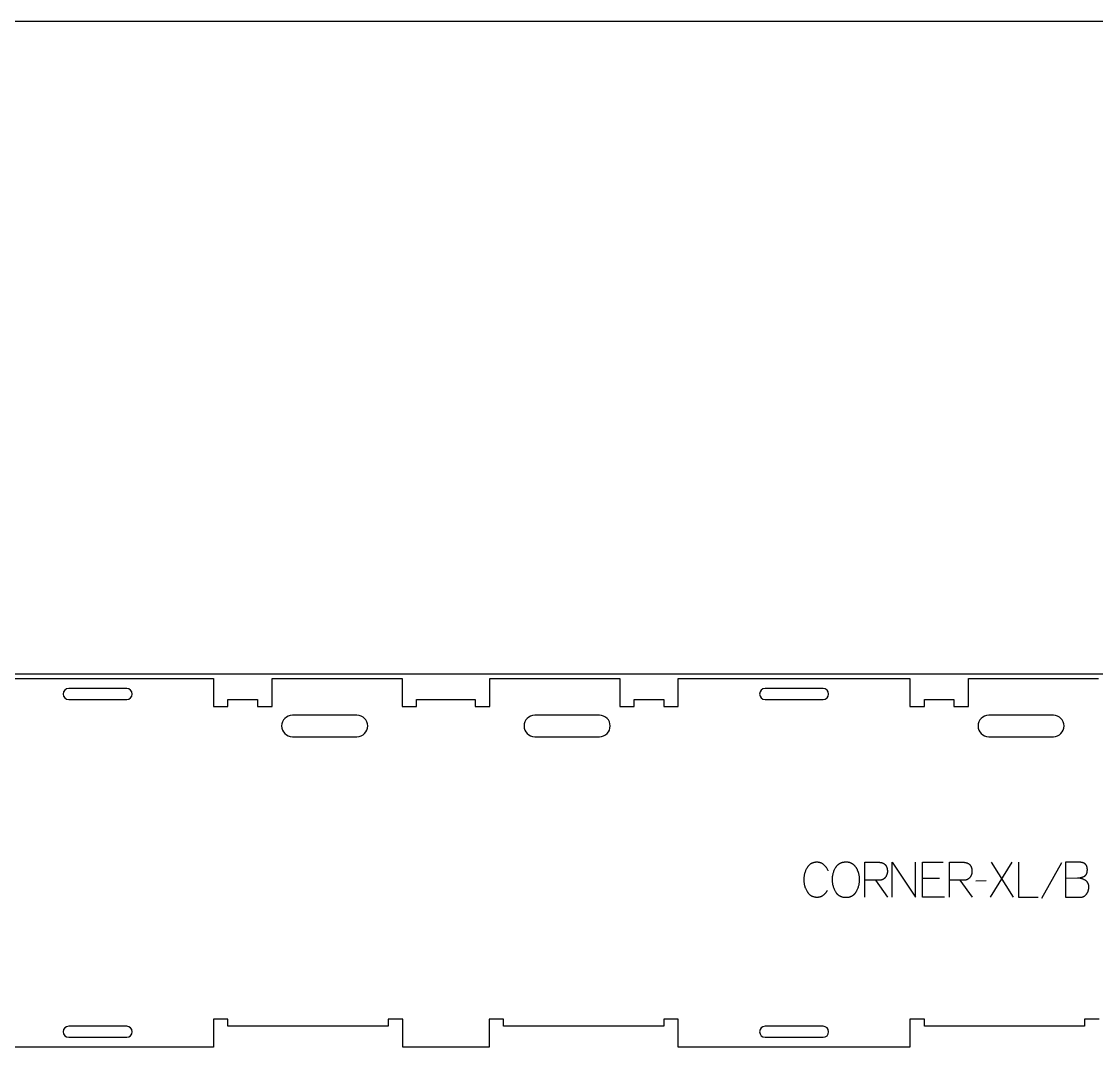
# Model space of a CAD drawing. Extents: x -31012 to -27828, y -17593 to -11999.
# Drawn here: x -30086 to -29159, y -12894 to -11999 of the extents above; entities that cross this region are included whole.
import ezdxf

# ---------------------------------------------------------------- set-up
doc = ezdxf.new("R2010")
doc.units = 0
for name, color, linetype in [('0_SHEET_SPRUCEPLY_2440X122', 1, 'CONTINUOUS'), ('1_ANYTOOL_1MMDEEP_LABELS_S', 2, 'CONTINUOUS'), ('3_ANYTOOL_CUTTHROUGH_INSID', 4, 'CONTINUOUS'), ('4_ANYTOOL_CUTTHROUGH_OUTSI', 5, 'CONTINUOUS'), ('DONOTCUT', 18, 'CONTINUOUS')]:
    doc.layers.add(name, color=color, linetype=linetype)

msp = doc.modelspace()

# ---------------------------------------------------------------- linework, layer by layer
at = {"layer": '0_SHEET_SPRUCEPLY_2440X122'}
msp.add_lwpolyline([(-30640.2, -12561.71), (-30640.2, -13781.71), (-28200.2, -13781.71), (-28200.2, -12561.71)], close=True, dxfattribs=at)
at = {"layer": '1_ANYTOOL_1MMDEEP_LABELS_S'}
for points in [[(-29390.66, -12731.14), (-29390.82, -12730.74), (-29390.99, -12730.34), (-29391.17, -12729.96), (-29391.36, -12729.58), (-29391.56, -12729.21), (-29391.77, -12728.86), (-29391.99, -12728.51), (-29392.22, -12728.17), (-29392.46, -12727.83), (-29392.71, -12727.51), (-29392.97, -12727.2), (-29393.24, -12726.89), (-29393.51, -12726.6), (-29393.8, -12726.31), (-29394.1, -12726.03), (-29394.41, -12725.76), (-29394.57, -12725.63), (-29394.73, -12725.5), (-29394.89, -12725.38), (-29395.05, -12725.26), (-29395.22, -12725.15), (-29395.39, -12725.04), (-29395.56, -12724.93), (-29395.73, -12724.83), (-29395.91, -12724.74), (-29396.08, -12724.64), (-29396.26, -12724.55), (-29396.44, -12724.47), (-29396.63, -12724.39), (-29396.81, -12724.31), (-29397, -12724.24), (-29397.19, -12724.17), (-29397.38, -12724.11), (-29397.58, -12724.05), (-29397.77, -12723.99), (-29397.97, -12723.94), (-29398.17, -12723.89), (-29398.37, -12723.85), (-29398.58, -12723.81), (-29398.79, -12723.77), (-29398.99, -12723.74), (-29399.21, -12723.71), (-29399.42, -12723.69), (-29399.63, -12723.67), (-29399.85, -12723.66), (-29400.07, -12723.65), (-29400.29, -12723.64), (-29400.52, -12723.64), (-29400.86, -12723.64), (-29401.2, -12723.66), (-29401.53, -12723.68), (-29401.86, -12723.71), (-29402.18, -12723.75), (-29402.49, -12723.8), (-29402.81, -12723.86), (-29403.11, -12723.93), (-29403.41, -12724.01), (-29403.71, -12724.1), (-29404, -12724.19), (-29404.28, -12724.3), (-29404.56, -12724.41), (-29404.7, -12724.47), (-29404.83, -12724.54), (-29404.97, -12724.6), (-29405.1, -12724.67), (-29405.23, -12724.74), (-29405.37, -12724.81), (-29405.49, -12724.89), (-29405.62, -12724.96), (-29405.75, -12725.04), (-29405.88, -12725.12), (-29406, -12725.21), (-29406.12, -12725.29), (-29406.24, -12725.38), (-29406.36, -12725.47), (-29406.6, -12725.66), (-29406.83, -12725.86), (-29407.06, -12726.06), (-29407.28, -12726.28), (-29407.49, -12726.5), (-29407.7, -12726.74), (-29407.91, -12726.98), (-29408.11, -12727.23), (-29408.3, -12727.49), (-29408.49, -12727.76), (-29408.67, -12728.04), (-29408.85, -12728.33), (-29409.19, -12728.92), (-29409.51, -12729.52), (-29409.81, -12730.12), (-29410.08, -12730.74), (-29410.33, -12731.36), (-29410.56, -12731.98), (-29410.77, -12732.61), (-29410.96, -12733.26), (-29411.12, -12733.9), (-29411.27, -12734.56), (-29411.39, -12735.22), (-29411.48, -12735.89), (-29411.56, -12736.57), (-29411.62, -12737.25), (-29411.65, -12737.94), (-29411.66, -12738.64), (-29411.65, -12739.34), (-29411.62, -12740.03), (-29411.56, -12740.71), (-29411.48, -12741.39), (-29411.38, -12742.06), (-29411.26, -12742.72), (-29411.11, -12743.38), (-29411.03, -12743.7), (-29410.95, -12744.02), (-29410.86, -12744.34), (-29410.76, -12744.66), (-29410.66, -12744.98), (-29410.55, -12745.3), (-29410.43, -12745.61), (-29410.31, -12745.92), (-29410.06, -12746.54), (-29409.78, -12747.15), (-29409.48, -12747.76), (-29409.16, -12748.36), (-29408.81, -12748.95), (-29408.63, -12749.24), (-29408.44, -12749.51), (-29408.25, -12749.79), (-29408.05, -12750.05), (-29407.85, -12750.3), (-29407.64, -12750.54), (-29407.42, -12750.78), (-29407.2, -12751), (-29406.97, -12751.22), (-29406.74, -12751.42), (-29406.5, -12751.62), (-29406.38, -12751.71), (-29406.26, -12751.81), (-29406.14, -12751.9), (-29406.01, -12751.99), (-29405.88, -12752.07), (-29405.75, -12752.15), (-29405.62, -12752.24), (-29405.49, -12752.32), (-29405.36, -12752.39), (-29405.23, -12752.47), (-29405.09, -12752.54), (-29404.95, -12752.61), (-29404.67, -12752.74), (-29404.39, -12752.86), (-29404.1, -12752.98), (-29403.81, -12753.08), (-29403.5, -12753.18), (-29403.2, -12753.27), (-29402.88, -12753.35), (-29402.57, -12753.41), (-29402.24, -12753.47), (-29401.91, -12753.52), (-29401.57, -12753.57), (-29401.23, -12753.6), (-29400.89, -12753.62), (-29400.53, -12753.63), (-29400.17, -12753.64), (-29399.79, -12753.63), (-29399.42, -12753.61), (-29399.23, -12753.6), (-29399.05, -12753.58), (-29398.87, -12753.56), (-29398.69, -12753.54), (-29398.51, -12753.51), (-29398.34, -12753.48), (-29398.16, -12753.45), (-29397.99, -12753.41), (-29397.82, -12753.37), (-29397.65, -12753.33), (-29397.49, -12753.28), (-29397.32, -12753.23), (-29397.16, -12753.18), (-29397, -12753.12), (-29396.84, -12753.07), (-29396.69, -12753), (-29396.53, -12752.94), (-29396.38, -12752.87), (-29396.23, -12752.8), (-29396.08, -12752.72), (-29395.93, -12752.65), (-29395.78, -12752.56), (-29395.64, -12752.48), (-29395.5, -12752.39), (-29395.36, -12752.3), (-29395.22, -12752.21), (-29395.08, -12752.11), (-29394.95, -12752.01), (-29394.68, -12751.8), (-29394.42, -12751.59), (-29394.17, -12751.37), (-29393.92, -12751.14), (-29393.67, -12750.9), (-29393.43, -12750.66), (-29393.2, -12750.41), (-29392.97, -12750.15), (-29392.75, -12749.88), (-29392.53, -12749.61), (-29392.32, -12749.33), (-29392.12, -12749.04), (-29391.92, -12748.74), (-29391.72, -12748.44), (-29391.53, -12748.13), (-29391.35, -12747.81)], [(-29358.99, -12753.64), (-29358.99, -12723.64), (-29347.63, -12723.64), (-29347.14, -12723.65), (-29346.67, -12723.67), (-29346.43, -12723.69), (-29346.21, -12723.71), (-29345.98, -12723.73), (-29345.76, -12723.76), (-29345.55, -12723.79), (-29345.33, -12723.83), (-29345.13, -12723.87), (-29344.92, -12723.92), (-29344.72, -12723.96), (-29344.53, -12724.01), (-29344.33, -12724.07), (-29344.14, -12724.13), (-29343.96, -12724.19), (-29343.78, -12724.26), (-29343.6, -12724.33), (-29343.43, -12724.41), (-29343.26, -12724.48), (-29343.09, -12724.57), (-29342.93, -12724.65), (-29342.77, -12724.74), (-29342.62, -12724.84), (-29342.47, -12724.93), (-29342.32, -12725.04), (-29342.18, -12725.14), (-29342.04, -12725.25), (-29341.91, -12725.36), (-29341.78, -12725.48), (-29341.65, -12725.6), (-29341.53, -12725.72), (-29341.41, -12725.85), (-29341.3, -12725.99), (-29341.19, -12726.12), (-29341.08, -12726.26), (-29340.98, -12726.4), (-29340.88, -12726.55), (-29340.78, -12726.7), (-29340.69, -12726.86), (-29340.6, -12727.02), (-29340.52, -12727.18), (-29340.44, -12727.35), (-29340.36, -12727.52), (-29340.29, -12727.69), (-29340.22, -12727.87), (-29340.16, -12728.05), (-29340.1, -12728.24), (-29340.04, -12728.43), (-29339.99, -12728.62), (-29339.94, -12728.82), (-29339.9, -12729.02), (-29339.85, -12729.22), (-29339.82, -12729.43), (-29339.78, -12729.64), (-29339.76, -12729.86), (-29339.73, -12730.08), (-29339.71, -12730.3), (-29339.69, -12730.53), (-29339.67, -12731), (-29339.66, -12731.48), (-29339.66, -12731.66), (-29339.67, -12731.83), (-29339.68, -12732.01), (-29339.69, -12732.18), (-29339.7, -12732.35), (-29339.72, -12732.53), (-29339.75, -12732.7), (-29339.77, -12732.87), (-29339.8, -12733.04), (-29339.83, -12733.2), (-29339.87, -12733.37), (-29339.91, -12733.54), (-29339.95, -12733.7), (-29340, -12733.87), (-29340.05, -12734.03), (-29340.1, -12734.19), (-29340.16, -12734.35), (-29340.22, -12734.52), (-29340.29, -12734.68), (-29340.35, -12734.83), (-29340.43, -12734.99), (-29340.5, -12735.15), (-29340.58, -12735.3), (-29340.66, -12735.46), (-29340.75, -12735.61), (-29340.83, -12735.77), (-29340.93, -12735.92), (-29341.02, -12736.07), (-29341.12, -12736.22), (-29341.22, -12736.37), (-29341.33, -12736.52), (-29341.44, -12736.67), (-29341.55, -12736.81), (-29341.67, -12736.95), (-29341.78, -12737.09), (-29341.9, -12737.22), (-29342.02, -12737.35), (-29342.15, -12737.47), (-29342.28, -12737.59), (-29342.4, -12737.7), (-29342.54, -12737.81), (-29342.67, -12737.92), (-29342.81, -12738.02), (-29342.94, -12738.12), (-29343.09, -12738.21), (-29343.23, -12738.3), (-29343.37, -12738.38), (-29343.52, -12738.46), (-29343.67, -12738.53), (-29343.83, -12738.6), (-29343.98, -12738.67), (-29344.14, -12738.73), (-29344.3, -12738.78), (-29344.46, -12738.84), (-29344.63, -12738.88), (-29344.79, -12738.93), (-29344.96, -12738.96), (-29345.14, -12739), (-29345.31, -12739.03), (-29345.49, -12739.05), (-29345.67, -12739.07), (-29345.85, -12739.09), (-29346.03, -12739.1), (-29347.95, -12739.18), (-29349.99, -12739.2), (-29358.95, -12739.2)], [(-29335.46, -12753.64), (-29335.46, -12723.64), (-29315.4, -12753.64), (-29315.4, -12723.64)], [(-29290.42, -12753.64), (-29309.36, -12753.64), (-29309.36, -12723.64), (-29291.53, -12723.64)], [(-29286.13, -12753.64), (-29286.13, -12723.64), (-29274.77, -12723.64), (-29274.28, -12723.65), (-29273.81, -12723.67), (-29273.58, -12723.69), (-29273.35, -12723.71), (-29273.13, -12723.73), (-29272.91, -12723.76), (-29272.69, -12723.79), (-29272.48, -12723.83), (-29272.27, -12723.87), (-29272.07, -12723.92), (-29271.86, -12723.96), (-29271.67, -12724.01), (-29271.48, -12724.07), (-29271.29, -12724.13), (-29271.1, -12724.19), (-29270.92, -12724.26), (-29270.74, -12724.33), (-29270.57, -12724.41), (-29270.4, -12724.48), (-29270.24, -12724.57), (-29270.07, -12724.65), (-29269.92, -12724.74), (-29269.76, -12724.84), (-29269.61, -12724.93), (-29269.47, -12725.04), (-29269.33, -12725.14), (-29269.19, -12725.25), (-29269.05, -12725.36), (-29268.92, -12725.48), (-29268.8, -12725.6), (-29268.67, -12725.72), (-29268.55, -12725.85), (-29268.44, -12725.99), (-29268.33, -12726.12), (-29268.22, -12726.26), (-29268.12, -12726.4), (-29268.02, -12726.55), (-29267.92, -12726.7), (-29267.83, -12726.86), (-29267.74, -12727.02), (-29267.66, -12727.18), (-29267.58, -12727.35), (-29267.51, -12727.52), (-29267.43, -12727.69), (-29267.37, -12727.87), (-29267.3, -12728.05), (-29267.24, -12728.24), (-29267.18, -12728.43), (-29267.13, -12728.62), (-29267.08, -12728.82), (-29267.04, -12729.02), (-29267, -12729.22), (-29266.96, -12729.43), (-29266.93, -12729.64), (-29266.9, -12729.86), (-29266.87, -12730.08), (-29266.85, -12730.3), (-29266.83, -12730.53), (-29266.81, -12731), (-29266.8, -12731.48), (-29266.8, -12731.66), (-29266.81, -12731.83), (-29266.82, -12732.01), (-29266.83, -12732.18), (-29266.85, -12732.35), (-29266.87, -12732.53), (-29266.89, -12732.7), (-29266.91, -12732.87), (-29266.94, -12733.04), (-29266.98, -12733.2), (-29267.01, -12733.37), (-29267.05, -12733.54), (-29267.1, -12733.7), (-29267.14, -12733.87), (-29267.19, -12734.03), (-29267.25, -12734.19), (-29267.3, -12734.35), (-29267.37, -12734.52), (-29267.43, -12734.68), (-29267.5, -12734.83), (-29267.57, -12734.99), (-29267.64, -12735.15), (-29267.72, -12735.3), (-29267.8, -12735.46), (-29267.89, -12735.61), (-29267.98, -12735.77), (-29268.07, -12735.92), (-29268.16, -12736.07), (-29268.26, -12736.22), (-29268.37, -12736.37), (-29268.47, -12736.52), (-29268.58, -12736.67), (-29268.69, -12736.81), (-29268.81, -12736.95), (-29268.93, -12737.09), (-29269.05, -12737.22), (-29269.17, -12737.35), (-29269.29, -12737.47), (-29269.42, -12737.59), (-29269.55, -12737.7), (-29269.68, -12737.81), (-29269.81, -12737.92), (-29269.95, -12738.02), (-29270.09, -12738.12), (-29270.23, -12738.21), (-29270.37, -12738.3), (-29270.52, -12738.38), (-29270.67, -12738.46), (-29270.82, -12738.53), (-29270.97, -12738.6), (-29271.12, -12738.67), (-29271.28, -12738.73), (-29271.44, -12738.78), (-29271.6, -12738.84), (-29271.77, -12738.88), (-29271.94, -12738.93), (-29272.11, -12738.96), (-29272.28, -12739), (-29272.45, -12739.03), (-29272.63, -12739.05), (-29272.81, -12739.07), (-29272.99, -12739.09), (-29273.17, -12739.1), (-29275.1, -12739.18), (-29277.13, -12739.2), (-29286.09, -12739.2)], [(-29232.35, -12723.64), (-29251.25, -12753.64)], [(-29231.1, -12753.64), (-29250.05, -12723.64)], [(-29226.82, -12723.64), (-29226.82, -12753.64), (-29209.72, -12753.64)], [(-29189.57, -12724.11), (-29206.76, -12754.88)], [(-29186.15, -12723.64), (-29186.15, -12753.64), (-29176.46, -12753.64), (-29173.93, -12753.73), (-29173.7, -12753.73), (-29173.48, -12753.73), (-29173.25, -12753.72), (-29173.04, -12753.71), (-29172.82, -12753.7), (-29172.61, -12753.67), (-29172.4, -12753.65), (-29172.19, -12753.61), (-29171.99, -12753.57), (-29171.78, -12753.53), (-29171.59, -12753.48), (-29171.39, -12753.42), (-29171.2, -12753.36), (-29171.01, -12753.29), (-29170.83, -12753.22), (-29170.65, -12753.14), (-29170.47, -12753.06), (-29170.29, -12752.97), (-29170.12, -12752.87), (-29169.95, -12752.77), (-29169.79, -12752.67), (-29169.62, -12752.55), (-29169.46, -12752.44), (-29169.31, -12752.31), (-29169.15, -12752.19), (-29169, -12752.05), (-29168.86, -12751.91), (-29168.71, -12751.77), (-29168.57, -12751.62), (-29168.43, -12751.46), (-29168.3, -12751.3), (-29168.17, -12751.13), (-29168.04, -12750.96), (-29167.92, -12750.79), (-29167.8, -12750.62), (-29167.68, -12750.44), (-29167.57, -12750.27), (-29167.46, -12750.09), (-29167.36, -12749.91), (-29167.26, -12749.74), (-29167.16, -12749.56), (-29167.07, -12749.37), (-29166.98, -12749.19), (-29166.9, -12749.01), (-29166.82, -12748.83), (-29166.75, -12748.64), (-29166.68, -12748.45), (-29166.61, -12748.27), (-29166.55, -12748.08), (-29166.49, -12747.89), (-29166.43, -12747.7), (-29166.38, -12747.5), (-29166.33, -12747.31), (-29166.29, -12747.12), (-29166.25, -12746.92), (-29166.22, -12746.72), (-29166.19, -12746.53), (-29166.16, -12746.33), (-29166.14, -12746.13), (-29166.12, -12745.93), (-29166.11, -12745.72), (-29166.1, -12745.52), (-29166.09, -12745.32), (-29166.09, -12745.11), (-29166.09, -12744.86), (-29166.1, -12744.61), (-29166.11, -12744.37), (-29166.13, -12744.13), (-29166.16, -12743.89), (-29166.19, -12743.66), (-29166.23, -12743.44), (-29166.27, -12743.22), (-29166.32, -12743), (-29166.37, -12742.79), (-29166.43, -12742.58), (-29166.5, -12742.38), (-29166.57, -12742.18), (-29166.65, -12741.99), (-29166.73, -12741.8), (-29166.82, -12741.61), (-29166.86, -12741.52), (-29166.91, -12741.43), (-29166.96, -12741.34), (-29167.01, -12741.26), (-29167.06, -12741.17), (-29167.12, -12741.08), (-29167.17, -12741), (-29167.23, -12740.92), (-29167.28, -12740.84), (-29167.34, -12740.75), (-29167.4, -12740.67), (-29167.47, -12740.6), (-29167.53, -12740.52), (-29167.59, -12740.44), (-29167.66, -12740.37), (-29167.73, -12740.29), (-29167.8, -12740.22), (-29167.87, -12740.15), (-29167.94, -12740.08), (-29168.01, -12740.01), (-29168.09, -12739.94), (-29168.16, -12739.87), (-29168.32, -12739.74), (-29168.48, -12739.61), (-29168.65, -12739.49), (-29168.82, -12739.37), (-29169, -12739.26), (-29169.37, -12739.04), (-29169.74, -12738.84), (-29170.12, -12738.65), (-29170.51, -12738.46), (-29170.9, -12738.29), (-29171.3, -12738.13), (-29171.7, -12737.99), (-29172.11, -12737.85), (-29172.53, -12737.73), (-29172.95, -12737.62), (-29173.37, -12737.51), (-29173.81, -12737.42), (-29174.25, -12737.35), (-29174.69, -12737.28), (-29175.15, -12737.23), (-29175.6, -12737.18)], [(-29186.15, -12737.31), (-29175.6, -12737.18), (-29175.2, -12737.15), (-29174.81, -12737.11), (-29174.42, -12737.06), (-29174.04, -12737), (-29173.66, -12736.94), (-29173.29, -12736.86), (-29172.93, -12736.78), (-29172.57, -12736.68), (-29172.21, -12736.58), (-29171.86, -12736.47), (-29171.52, -12736.35), (-29171.18, -12736.22), (-29170.85, -12736.08), (-29170.52, -12735.94), (-29170.2, -12735.78), (-29169.88, -12735.62), (-29169.8, -12735.58), (-29169.73, -12735.53), (-29169.65, -12735.49), (-29169.58, -12735.44), (-29169.5, -12735.39), (-29169.43, -12735.34), (-29169.36, -12735.29), (-29169.29, -12735.24), (-29169.23, -12735.18), (-29169.16, -12735.13), (-29169.09, -12735.07), (-29169.03, -12735.01), (-29168.97, -12734.95), (-29168.9, -12734.89), (-29168.84, -12734.83), (-29168.78, -12734.77), (-29168.73, -12734.7), (-29168.67, -12734.64), (-29168.61, -12734.57), (-29168.56, -12734.5), (-29168.51, -12734.43), (-29168.45, -12734.36), (-29168.4, -12734.29), (-29168.35, -12734.21), (-29168.31, -12734.14), (-29168.26, -12734.06), (-29168.21, -12733.98), (-29168.17, -12733.9), (-29168.12, -12733.82), (-29168.08, -12733.74), (-29168.04, -12733.65), (-29168, -12733.57), (-29167.96, -12733.48), (-29167.93, -12733.39), (-29167.85, -12733.21), (-29167.79, -12733.03), (-29167.73, -12732.83), (-29167.67, -12732.64), (-29167.62, -12732.43), (-29167.57, -12732.23), (-29167.53, -12732.01), (-29167.49, -12731.8), (-29167.46, -12731.57), (-29167.44, -12731.34), (-29167.41, -12731.11), (-29167.4, -12730.87), (-29167.38, -12730.62), (-29167.38, -12730.37), (-29167.37, -12730.11), (-29167.38, -12729.71), (-29167.39, -12729.52), (-29167.4, -12729.33), (-29167.42, -12729.14), (-29167.43, -12728.95), (-29167.45, -12728.77), (-29167.48, -12728.59), (-29167.51, -12728.42), (-29167.54, -12728.25), (-29167.57, -12728.08), (-29167.61, -12727.91), (-29167.65, -12727.75), (-29167.69, -12727.59), (-29167.74, -12727.43), (-29167.79, -12727.28), (-29167.85, -12727.13), (-29167.9, -12726.98), (-29167.96, -12726.84), (-29168.03, -12726.7), (-29168.09, -12726.56), (-29168.16, -12726.43), (-29168.24, -12726.3), (-29168.31, -12726.17), (-29168.39, -12726.04), (-29168.48, -12725.92), (-29168.56, -12725.8), (-29168.65, -12725.69), (-29168.75, -12725.57), (-29168.84, -12725.47), (-29168.94, -12725.36), (-29169.05, -12725.26), (-29169.15, -12725.16), (-29169.26, -12725.06), (-29169.37, -12724.97), (-29169.49, -12724.88), (-29169.61, -12724.79), (-29169.73, -12724.71), (-29169.86, -12724.63), (-29169.99, -12724.55), (-29170.12, -12724.48), (-29170.25, -12724.4), (-29170.39, -12724.34), (-29170.53, -12724.27), (-29170.68, -12724.21), (-29170.83, -12724.15), (-29170.98, -12724.1), (-29171.13, -12724.04), (-29171.29, -12723.99), (-29171.45, -12723.95), (-29171.62, -12723.91), (-29171.79, -12723.87), (-29171.96, -12723.83), (-29172.13, -12723.8), (-29172.31, -12723.77), (-29172.49, -12723.74), (-29172.68, -12723.72), (-29172.87, -12723.7), (-29173.06, -12723.68), (-29173.25, -12723.66), (-29173.65, -12723.65), (-29174.06, -12723.64), (-29186.15, -12723.64)], [(-29349.99, -12739.2), (-29339.53, -12753.68)], [(-29294.7, -12737.57), (-29309.36, -12737.57)], [(-29277.13, -12739.2), (-29266.67, -12753.68)], [(-29254.67, -12739.75), (-29263.46, -12739.84)]]:
    msp.add_lwpolyline(points, dxfattribs=at)
msp.add_lwpolyline([(-29375.02, -12723.3), (-29374.65, -12723.3), (-29374.28, -12723.32), (-29373.92, -12723.35), (-29373.57, -12723.39), (-29373.4, -12723.41), (-29373.23, -12723.44), (-29373.06, -12723.47), (-29372.89, -12723.5), (-29372.73, -12723.54), (-29372.56, -12723.58), (-29372.4, -12723.62), (-29372.24, -12723.67), (-29372.08, -12723.71), (-29371.93, -12723.76), (-29371.77, -12723.82), (-29371.62, -12723.87), (-29371.47, -12723.93), (-29371.32, -12724), (-29371.17, -12724.06), (-29371.02, -12724.13), (-29370.88, -12724.2), (-29370.74, -12724.27), (-29370.6, -12724.35), (-29370.46, -12724.43), (-29370.32, -12724.51), (-29370.18, -12724.6), (-29370.05, -12724.68), (-29369.92, -12724.78), (-29369.66, -12724.96), (-29369.4, -12725.16), (-29369.16, -12725.36), (-29368.91, -12725.56), (-29368.68, -12725.78), (-29368.45, -12726), (-29368.22, -12726.22), (-29368, -12726.45), (-29367.79, -12726.69), (-29367.59, -12726.93), (-29367.38, -12727.18), (-29367.19, -12727.44), (-29367, -12727.7), (-29366.82, -12727.97), (-29366.64, -12728.24), (-29366.47, -12728.53), (-29366.3, -12728.81), (-29366.14, -12729.1), (-29365.99, -12729.39), (-29365.84, -12729.69), (-29365.69, -12729.99), (-29365.56, -12730.3), (-29365.43, -12730.6), (-29365.3, -12730.91), (-29365.18, -12731.23), (-29365.06, -12731.55), (-29364.96, -12731.87), (-29364.85, -12732.2), (-29364.75, -12732.53), (-29364.66, -12732.86), (-29364.58, -12733.2), (-29364.5, -12733.54), (-29364.35, -12734.22), (-29364.22, -12734.9), (-29364.12, -12735.57), (-29364.03, -12736.23), (-29363.96, -12736.88), (-29363.91, -12737.53), (-29363.88, -12738.18), (-29363.87, -12738.81), (-29363.89, -12739.45), (-29363.92, -12740.09), (-29363.97, -12740.72), (-29364.05, -12741.36), (-29364.14, -12742), (-29364.26, -12742.64), (-29364.4, -12743.27), (-29364.57, -12743.91), (-29364.75, -12744.55), (-29364.95, -12745.19), (-29365.18, -12745.82), (-29365.43, -12746.46), (-29365.7, -12747.1), (-29365.99, -12747.74), (-29366.3, -12748.37), (-29366.64, -12749.01), (-29366.81, -12749.32), (-29367, -12749.63), (-29367.18, -12749.92), (-29367.38, -12750.21), (-29367.58, -12750.48), (-29367.79, -12750.74), (-29368, -12751), (-29368.22, -12751.24), (-29368.33, -12751.36), (-29368.45, -12751.48), (-29368.56, -12751.59), (-29368.68, -12751.7), (-29368.8, -12751.81), (-29368.92, -12751.91), (-29369.04, -12752.02), (-29369.16, -12752.12), (-29369.29, -12752.22), (-29369.41, -12752.31), (-29369.54, -12752.41), (-29369.67, -12752.5), (-29369.8, -12752.59), (-29369.93, -12752.67), (-29370.07, -12752.75), (-29370.2, -12752.84), (-29370.34, -12752.91), (-29370.48, -12752.99), (-29370.62, -12753.06), (-29370.76, -12753.13), (-29370.9, -12753.2), (-29371.05, -12753.27), (-29371.19, -12753.33), (-29371.34, -12753.39), (-29371.49, -12753.45), (-29371.64, -12753.51), (-29371.79, -12753.56), (-29371.95, -12753.61), (-29372.26, -12753.71), (-29372.58, -12753.79), (-29372.91, -12753.87), (-29373.24, -12753.93), (-29373.58, -12753.99), (-29373.92, -12754.03), (-29374.27, -12754.07), (-29374.63, -12754.09), (-29374.99, -12754.11), (-29375.36, -12754.11), (-29375.74, -12754.11), (-29376.12, -12754.09), (-29376.49, -12754.07), (-29376.85, -12754.03), (-29377.21, -12753.98), (-29377.55, -12753.93), (-29377.9, -12753.86), (-29378.23, -12753.79), (-29378.56, -12753.7), (-29378.88, -12753.6), (-29379.04, -12753.55), (-29379.2, -12753.5), (-29379.36, -12753.44), (-29379.51, -12753.38), (-29379.66, -12753.32), (-29379.81, -12753.26), (-29379.96, -12753.19), (-29380.11, -12753.12), (-29380.25, -12753.05), (-29380.4, -12752.97), (-29380.54, -12752.89), (-29380.68, -12752.81), (-29380.82, -12752.73), (-29380.96, -12752.65), (-29381.09, -12752.56), (-29381.22, -12752.47), (-29381.36, -12752.38), (-29381.49, -12752.28), (-29381.62, -12752.19), (-29381.74, -12752.09), (-29381.87, -12751.98), (-29381.99, -12751.88), (-29382.11, -12751.77), (-29382.24, -12751.66), (-29382.35, -12751.55), (-29382.47, -12751.43), (-29382.59, -12751.31), (-29382.7, -12751.19), (-29382.81, -12751.07), (-29382.92, -12750.95), (-29383.14, -12750.69), (-29383.35, -12750.42), (-29383.55, -12750.14), (-29383.75, -12749.85), (-29383.94, -12749.55), (-29384.12, -12749.24), (-29384.3, -12748.93), (-29384.63, -12748.28), (-29384.94, -12747.63), (-29385.24, -12746.98), (-29385.51, -12746.33), (-29385.75, -12745.68), (-29385.98, -12745.03), (-29386.19, -12744.38), (-29386.37, -12743.73), (-29386.53, -12743.08), (-29386.67, -12742.43), (-29386.79, -12741.77), (-29386.89, -12741.12), (-29386.96, -12740.47), (-29387.02, -12739.82), (-29387.05, -12739.16), (-29387.06, -12738.51), (-29387.05, -12737.82), (-29387.01, -12737.13), (-29386.96, -12736.45), (-29386.88, -12735.77), (-29386.78, -12735.1), (-29386.65, -12734.44), (-29386.51, -12733.78), (-29386.34, -12733.13), (-29386.14, -12732.48), (-29385.93, -12731.84), (-29385.69, -12731.2), (-29385.43, -12730.58), (-29385.15, -12729.95), (-29384.85, -12729.34), (-29384.52, -12728.72), (-29384.17, -12728.12), (-29383.98, -12727.82), (-29383.79, -12727.53), (-29383.6, -12727.26), (-29383.39, -12726.99), (-29383.18, -12726.73), (-29382.96, -12726.48), (-29382.74, -12726.24), (-29382.51, -12726.01), (-29382.39, -12725.9), (-29382.27, -12725.79), (-29382.15, -12725.68), (-29382.03, -12725.58), (-29381.91, -12725.47), (-29381.78, -12725.37), (-29381.65, -12725.28), (-29381.52, -12725.18), (-29381.39, -12725.09), (-29381.26, -12725), (-29381.13, -12724.91), (-29380.99, -12724.82), (-29380.85, -12724.74), (-29380.72, -12724.66), (-29380.58, -12724.58), (-29380.43, -12724.5), (-29380.29, -12724.43), (-29380.14, -12724.36), (-29379.85, -12724.22), (-29379.55, -12724.09), (-29379.24, -12723.97), (-29378.92, -12723.87), (-29378.6, -12723.77), (-29378.27, -12723.68), (-29377.94, -12723.6), (-29377.59, -12723.53), (-29377.25, -12723.47), (-29376.89, -12723.41), (-29376.53, -12723.37), (-29376.16, -12723.34), (-29375.79, -12723.32), (-29375.4, -12723.3)], close=True, dxfattribs=at)
at = {"layer": '3_ANYTOOL_CUTTHROUGH_INSID', "color": 4}
for points in [[(-30045.04, -12583.43), (-29995.04, -12583.43, 1), (-29995.04, -12573.93), (-30045.04, -12573.93, 1)], [(-29445.04, -12583.43), (-29395.04, -12583.43, 1), (-29395.04, -12573.93), (-29445.04, -12573.93, 1)], [(-29852.34, -12615.43), (-29796.64, -12615.43, 1), (-29796.64, -12596.93), (-29852.34, -12596.93, 1)], [(-29587.74, -12596.93), (-29643.44, -12596.93, 1), (-29643.44, -12615.43), (-29587.74, -12615.43, 1)], [(-29252.34, -12615.43), (-29196.64, -12615.43, 1), (-29196.64, -12596.93), (-29252.34, -12596.93, 1)], [(-30045.04, -12864.93, 1), (-30045.04, -12874.43), (-29995.04, -12874.43, 1), (-29995.04, -12864.93)], [(-29445.04, -12864.93, 1), (-29445.04, -12874.43), (-29395.04, -12874.43, 1), (-29395.04, -12864.93)]]:
    msp.add_lwpolyline(points, format="xyb", close=True, dxfattribs=at)
at = {"layer": '4_ANYTOOL_CUTTHROUGH_OUTSI', "color": 5}
for points in [[(-30119.79, -12565.43), (-29920.29, -12565.43), (-29920.29, -12589.43), (-29907.79, -12589.43), (-29907.79, -12583.43), (-29882.29, -12583.43), (-29882.29, -12589.43), (-29869.79, -12589.43), (-29869.79, -12565.43), (-29757.79, -12565.43), (-29757.79, -12589.43), (-29745.29, -12589.43), (-29745.29, -12583.43), (-29694.79, -12583.43), (-29694.79, -12589.43), (-29682.29, -12589.43), (-29682.29, -12565.43), (-29570.29, -12565.43), (-29570.29, -12589.43), (-29557.79, -12589.43), (-29557.79, -12583.43), (-29532.29, -12583.43), (-29532.29, -12589.43), (-29519.79, -12589.43), (-29519.79, -12565.43), (-29320.29, -12565.43), (-29320.29, -12589.43), (-29307.79, -12589.43), (-29307.79, -12583.43), (-29282.29, -12583.43), (-29282.29, -12589.43), (-29269.79, -12589.43), (-29269.79, -12565.43), (-29157.79, -12565.43)], [(-29157.29, -12858.93), (-29169.79, -12858.93), (-29169.79, -12864.93), (-29270.04, -12864.93), (-29307.79, -12864.93), (-29307.79, -12858.93), (-29320.29, -12858.93), (-29320.29, -12882.93), (-29519.79, -12882.93), (-29519.79, -12858.93), (-29532.29, -12858.93), (-29532.29, -12864.93), (-29570.04, -12864.93), (-29670.29, -12864.93), (-29670.29, -12858.93), (-29682.79, -12858.93), (-29682.79, -12882.93), (-29757.29, -12882.93), (-29757.29, -12858.93), (-29769.79, -12858.93), (-29769.79, -12864.93), (-29870.04, -12864.93), (-29907.79, -12864.93), (-29907.79, -12858.93), (-29920.29, -12858.93), (-29920.29, -12882.93), (-30119.79, -12882.93)]]:
    msp.add_lwpolyline(points, dxfattribs=at)
at = {"layer": 'DONOTCUT'}
msp.add_lwpolyline([(-31011.9, -17592.7), (-27828.5, -17592.7), (-27828.5, -11999.27), (-31011.9, -11999.27)], close=True, dxfattribs=at)

doc.saveas('drawing.dxf')
